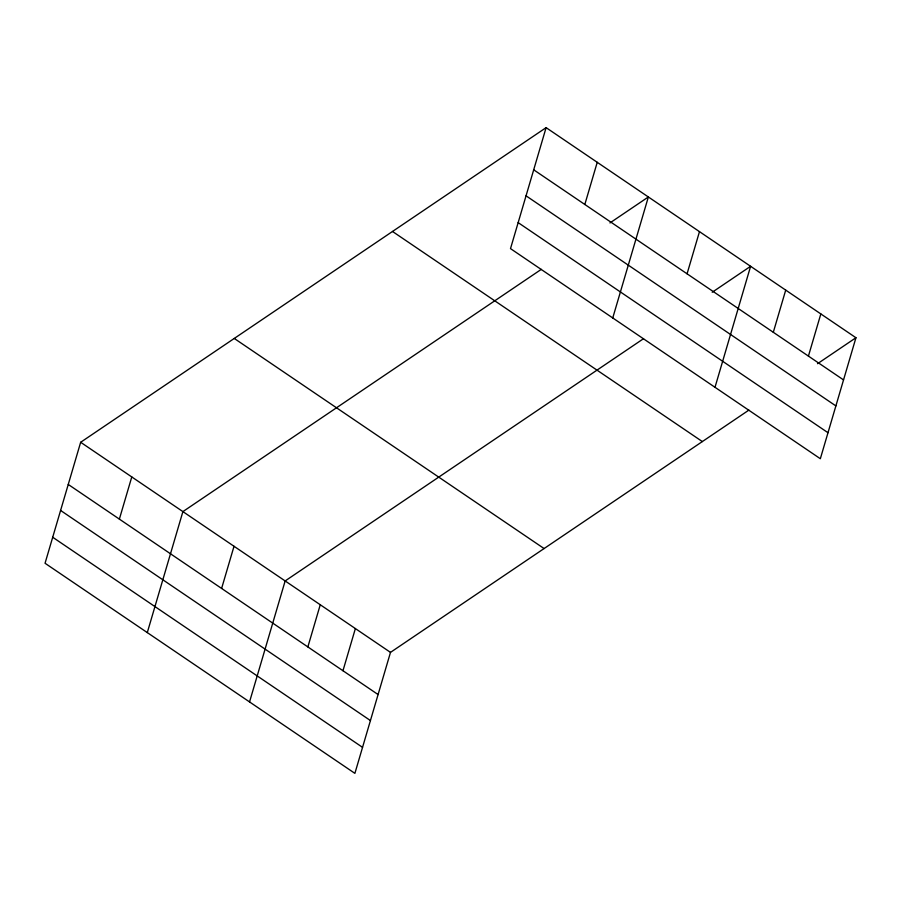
<?xml version="1.0" encoding="UTF-8"?>
<svg xmlns="http://www.w3.org/2000/svg" width="901" height="901" viewBox="0 0 901 901"><rect width="100%" height="100%" fill="white"/><g stroke="black" fill="none" stroke-linecap="round" stroke-linejoin="round"><path stroke-width="1.35" d="M546.107 127.638L510.507 248.62L820.338 458.722L855.95 337.74L546.107 127.638L80.662 442.278L45.05 563.26L354.893 773.362L390.493 652.38L748.9 410.101M119.371 519.111L131.783 476.944M147.291 632.592L182.903 511.61L541.31 269.343M221.612 588.443L234.023 546.276M249.543 701.924L285.155 580.942L643.551 338.675M307.86 646.918L320.26 604.751M342.966 670.727L355.377 628.56M584.828 204.471L597.239 162.304M612.748 317.952L648.36 196.97L609.954 222.93M687.069 273.803L699.48 231.636M715 387.295L750.601 266.302L712.207 292.262M773.306 332.289L785.717 290.111M808.422 356.098L820.834 313.931M817.545 363.7L855.95 337.74M533.696 169.805L843.539 379.907M526.049 195.821L835.88 405.912M518.154 222.615L827.996 432.717M392.509 231.467L702.352 441.569M234.26 338.449L544.091 548.551M80.662 442.278L390.493 652.38M68.251 484.445L378.082 694.547M60.592 510.45L370.435 720.552M52.708 537.255L362.54 747.346"/></g></svg>
